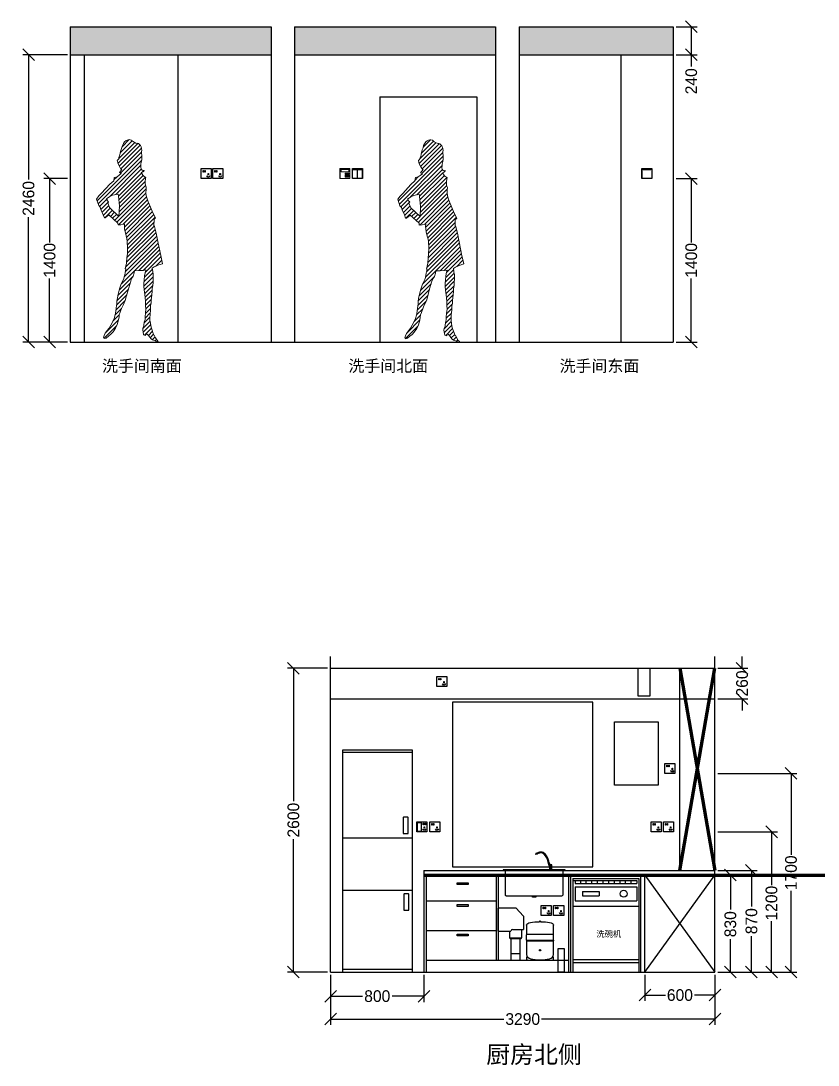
# Model space of a CAD drawing. Header units: millimetres. Extents: x -19825 to 39593, y -31971 to 32026.
# Drawn here: x 9725 to 16548, y -11550 to -2610 of the extents above; entities that cross this region are included whole.
import ezdxf

# ---------------------------------------------------------------- set-up
doc = ezdxf.new("R2010")
doc.units = ezdxf.units.MM
for name, color, linetype in [('blocks', 253, 'Continuous'), ('dim', 7, 'Continuous'), ('lighting', 6, 'Continuous'), ('strong current', 1, 'Continuous'), ('wall', 7, 'Continuous'), ('water supply', 7, 'Continuous')]:
    doc.layers.add(name, color=color, linetype=linetype)
doc.styles.get("Standard").update_dxf_attribs({"font": 'Heiti SC.ttf'})
doc.dimstyles.new('副本 ISO-25', dxfattribs={"dimscale": 40, "dimtxt": 2.5, "dimasz": 2.5, "dimexe": 1.25, "dimexo": 0.625, "dimgap": 0.63, "dimtad": 0, "dimdec": 0, "dimtxsty": 'Standard', "dimblk": 'OBLIQUE', "dimblk1": 'OBLIQUE', "dimblk2": 'OBLIQUE', "dimcen": 2.5, "dimadec": 0, "dimazin": 0, "dimtfac": 1, "dimtdec": 0, "dimtmove": 0, "dimatfit": 3, "dimfxl": 1, "dimarcsym": 0})

# ---------------------------------------------------------------- blocks, each defined once
blk = doc.blocks.new('Appliance 01')
for p, q in [((0, 863.6), (609.6, 863.6)), ((0, 863.6), (0, 0)), ((0, 844.5), (590.6, 844.5)), ((19.1, 844.5), (19.1, 819.1)), ((19.1, 819.1), (590.6, 819.1)), ((19.1, 788.6), (590.6, 788.6)), ((19.1, 788.6), (19.1, 658.5)), ((71, 819.1), (71, 844.5)), ((123, 819.1), (123, 844.5)), ((174.9, 819.1), (174.9, 844.5)), ((226.9, 819.1), (226.9, 844.5)), ((278.8, 819.1), (278.8, 844.5)), ((330.8, 819.1), (330.8, 844.5)), ((382.7, 819.1), (382.7, 844.5)), ((434.7, 819.1), (434.7, 844.5)), ((486.6, 819.1), (486.6, 844.5)), ((538.6, 819.1), (538.6, 844.5)), ((590.6, 844.5), (590.6, 819.1)), ((590.6, 788.6), (590.6, 658.5)), ((609.6, 863.6), (609.6, 0)), ((87.5, 744), (241.1, 744)), ((87.5, 744), (87.5, 703.1)), ((87.5, 703.1), (241.1, 703.1)), ((241.1, 744), (241.1, 703.1)), ((0, 609.6), (609.6, 609.6)), ((19.1, 658.5), (590.6, 658.5)), ((0, 114.3), (609.6, 114.3)), ((0, 88.9), (609.6, 88.9)), ((0, 0), (609.6, 0))]:
    blk.add_line(p, q)
blk.add_circle((469, 723.5), 31.8)
for p in [(71, 819.1), (123, 819.1), (174.9, 819.1), (226.9, 819.1), (278.8, 819.1), (330.8, 819.1), (382.7, 819.1), (434.7, 819.1), (486.6, 819.1), (538.6, 819.1)]:
    blk.add_point(p)
blk = doc.blocks.new('refrigerator')
for p, q in [((600, 1180), (0, 1180)), ((0, 450), (600, 450)), ((0, 0), (600, 0)), ((600, -680), (0, -680))]:
    blk.add_line(p, q)
blk.add_lwpolyline([(0, -700), (600, -700), (600, 1200), (0, 1200)], close=True)
for points in [[(523.3, 485.1), (558.3, 485.1, 0.414214), (563.3, 490.1), (563.3, 620.1, 0.414214), (558.3, 625.1), (523.3, 625.1, 0.414214), (518.3, 620.1), (518.3, 490.1, 0.414214)], [(529.1, -171.4), (564.1, -171.4, 0.414214), (569.1, -166.4), (569.1, -36.4, 0.414214), (564.1, -31.4), (529.1, -31.4, 0.414214), (524.1, -36.4), (524.1, -166.4, 0.414214)]]:
    blk.add_lwpolyline(points, format="xyb", close=True)
blk = doc.blocks.new('tap')
blk.add_line((-139.7, 136.9), (-136.6, 130.1))
blk.add_lwpolyline([(0, 41.9), (-14.3, 41.9), (-14.3, 0), (0, 0)], close=True)
for points, knots in [([(-14.3, 33.7), (-16.7, 43.8), (-19.2, 53.7), (-25.6, 76.3), (-29.7, 88.6), (-37.3, 106.9), (-40.5, 113.5), (-47.7, 125.5), (-51.6, 130.9), (-58.9, 138.6), (-62, 141.3), (-68.6, 145.9), (-72.2, 147.8), (-79.9, 150.6), (-83.9, 151.5), (-90.2, 152), (-92.4, 152), (-96.3, 151.8), (-98, 151.6), (-101.5, 151), (-103.2, 150.7), (-110.1, 149.1), (-115.2, 147.3), (-125.6, 143.3), (-130.8, 141), (-137.2, 138.1), (-138.5, 137.5), (-139.7, 136.9)], [18.725515, 18.725515, 18.725515, 18.725515, 33.965891, 33.965891, 54.958571, 54.958571, 68.383014, 68.383014, 81.807458, 81.807458, 90.644618, 90.644618, 99.481779, 99.481779, 108.318939, 108.318939, 112.807991, 112.807991, 116.286109, 116.286109, 119.764227, 119.764227, 130.085008, 130.085008, 140.405788, 140.405788, 142.951143, 142.951143, 142.951143, 142.951143]), ([(-14.3, 0), (-31, 75.5), (-53, 168), (-122.4, 136.5), (-136.6, 130.1)], [2.832918, 2.832918, 2.832918, 2.832918, 114.282599, 142.951143, 142.951143, 142.951143, 142.951143])]:
    blk.add_open_spline(points, degree=3, knots=knots)
blk = doc.blocks.new('sink')
for points in [[(-510, 0), (20, 0), (20, 5), (-510, 5)], [(-265, -220), (-225, -220), (-225, -225), (-265, -225)], [(-260, -225), (-230, -225), (-230, -230), (-260, -230)]]:
    blk.add_lwpolyline(points, close=True)
blk.add_lwpolyline([(-490, 0), (0, 0), (0, -210, -0.414214), (-10, -220), (-480, -220, -0.414214), (-490, -210)], format="xyb", close=True)
blk.add_blockref('tap', (-93.4, 5))
blk = doc.blocks.new('_Oblique')
at = {"color": 0, "linetype": 'ByBlock', "lineweight": -2}
blk.add_line((-0.5, -0.5), (0.5, 0.5), dxfattribs=at)
blk = doc.blocks.new('*D266')
at = {"layer": 'dim', "color": 0, "lineweight": -2, "transparency": 16777216}
for p, q in [((12374.7, -10777.5), (12374.7, -11009.6)), ((13174.7, -10777.5), (13174.7, -11009.6)), ((12374.7, -10959.6), (12647.9, -10959.6)), ((13174.7, -10959.6), (12901.5, -10959.6))]:
    blk.add_line(p, q, dxfattribs=at)
at = {"layer": 'dim', "color": 0, "lineweight": -2, "transparency": 16777216, "xscale": 100, "yscale": 100, "zscale": 100, "rotation": 180}
blk.add_blockref('_Oblique', (12374.7, -10959.6), dxfattribs=at)
at = {"layer": 'dim', "color": 0, "lineweight": -2, "transparency": 16777216, "xscale": 100, "yscale": 100, "zscale": 100}
blk.add_blockref('_Oblique', (13174.7, -10959.6), dxfattribs=at)
at = {"layer": 'dim', "color": 0, "transparency": 16777216, "insert": (12774.7, -10959.6), "char_height": 100, "attachment_point": 5}
blk.add_mtext('800', dxfattribs=at)
blk = doc.blocks.new('*D265')
at = {"layer": 'dim', "color": 0, "lineweight": -2, "transparency": 16777216}
for p, q in [((12374.7, -10777.5), (12374.7, -11205.8)), ((15664.7, -10777.5), (15664.7, -11205.8)), ((12374.7, -11155.8), (13858.2, -11155.8)), ((15664.7, -11155.8), (14181.2, -11155.8))]:
    blk.add_line(p, q, dxfattribs=at)
at = {"layer": 'dim', "color": 0, "lineweight": -2, "transparency": 16777216, "xscale": 100, "yscale": 100, "zscale": 100, "rotation": 180}
blk.add_blockref('_Oblique', (12374.7, -11155.8), dxfattribs=at)
at = {"layer": 'dim', "color": 0, "lineweight": -2, "transparency": 16777216, "xscale": 100, "yscale": 100, "zscale": 100}
blk.add_blockref('_Oblique', (15664.7, -11155.8), dxfattribs=at)
at = {"layer": 'dim', "color": 0, "transparency": 16777216, "insert": (14019.7, -11155.8), "char_height": 100, "attachment_point": 5}
blk.add_mtext('3290', dxfattribs=at)
blk = doc.blocks.new('*D267')
at = {"layer": 'dim', "color": 0, "lineweight": -2, "transparency": 16777216}
for p, q in [((15686.9, -9922.5), (15847, -9922.5)), ((15797, -9922.5), (15797, -10216.5)), ((15797, -10752.5), (15797, -10470.1)), ((15689.7, -10752.5), (15847, -10752.5))]:
    blk.add_line(p, q, dxfattribs=at)
at = {"layer": 'dim', "color": 0, "lineweight": -2, "transparency": 16777216, "xscale": 100, "yscale": 100, "zscale": 100}
for p, rotation in [((15797, -9922.5), 90), ((15797, -10752.5), 270)]:
    blk.add_blockref('_Oblique', p, dxfattribs=dict(at, rotation=rotation))
at = {"layer": 'dim', "color": 0, "transparency": 16777216, "insert": (15797, -10343.3), "char_height": 100, "attachment_point": 5, "rotation": 90}
blk.add_mtext('830', dxfattribs=at)
blk = doc.blocks.new('*D268')
at = {"layer": 'dim', "color": 0, "lineweight": -2, "transparency": 16777216}
for p, q in [((15064.7, -10777.5), (15064.7, -11000.5)), ((15664.7, -10777.5), (15664.7, -11000.5)), ((15064.7, -10950.5), (15240.3, -10950.5)), ((15664.7, -10950.5), (15489, -10950.5))]:
    blk.add_line(p, q, dxfattribs=at)
at = {"layer": 'dim', "color": 0, "lineweight": -2, "transparency": 16777216, "xscale": 100, "yscale": 100, "zscale": 100, "rotation": 180}
blk.add_blockref('_Oblique', (15064.7, -10950.5), dxfattribs=at)
at = {"layer": 'dim', "color": 0, "lineweight": -2, "transparency": 16777216, "xscale": 100, "yscale": 100, "zscale": 100}
blk.add_blockref('_Oblique', (15664.7, -10950.5), dxfattribs=at)
at = {"layer": 'dim', "color": 0, "transparency": 16777216, "insert": (15364.7, -10950.5), "char_height": 100, "attachment_point": 5}
blk.add_mtext('600', dxfattribs=at)
blk = doc.blocks.new('*D269')
at = {"layer": 'dim', "color": 0, "lineweight": -2, "transparency": 16777216}
for p, q in [((12349.7, -8152.5), (12007.2, -8152.5)), ((12057.2, -8152.5), (12057.2, -9291)), ((12057.2, -10752.5), (12057.2, -9614.1)), ((12349.7, -10752.5), (12007.2, -10752.5))]:
    blk.add_line(p, q, dxfattribs=at)
at = {"layer": 'dim', "color": 0, "lineweight": -2, "transparency": 16777216, "xscale": 100, "yscale": 100, "zscale": 100}
for p, rotation in [((12057.2, -8152.5), 90), ((12057.2, -10752.5), 270)]:
    blk.add_blockref('_Oblique', p, dxfattribs=dict(at, rotation=rotation))
at = {"layer": 'dim', "color": 0, "transparency": 16777216, "insert": (12057.2, -9452.5), "char_height": 100, "attachment_point": 5, "rotation": 90}
blk.add_mtext('2600', dxfattribs=at)
blk = doc.blocks.new('*D270')
at = {"layer": 'dim', "color": 0, "lineweight": -2, "transparency": 16777216}
for p, q in [((15689.7, -9882.5), (16027.2, -9882.5)), ((15977.2, -9882.5), (15977.2, -10190.7)), ((15977.2, -10752.5), (15977.2, -10444.4)), ((15689.7, -10752.5), (16027.2, -10752.5))]:
    blk.add_line(p, q, dxfattribs=at)
at = {"layer": 'dim', "color": 0, "lineweight": -2, "transparency": 16777216, "xscale": 100, "yscale": 100, "zscale": 100}
for p, rotation in [((15977.2, -9882.5), 90), ((15977.2, -10752.5), 270)]:
    blk.add_blockref('_Oblique', p, dxfattribs=dict(at, rotation=rotation))
at = {"layer": 'dim', "color": 0, "transparency": 16777216, "insert": (15977.2, -10317.5), "char_height": 100, "attachment_point": 5, "rotation": 90}
blk.add_mtext('870', dxfattribs=at)
blk = doc.blocks.new('*D271')
at = {"layer": 'dim', "color": 0, "lineweight": -2, "transparency": 16777216}
for p, q in [((15897.2, -8152.5), (15897.2, -8052.5)), ((15689.7, -8152.5), (15947.2, -8152.5)), ((15897.2, -8152.5), (15897.2, -8155.7)), ((15689.7, -8412.5), (15947.2, -8412.5)), ((15897.2, -8412.5), (15897.2, -8409.4)), ((15897.2, -8412.5), (15897.2, -8512.5))]:
    blk.add_line(p, q, dxfattribs=at)
at = {"layer": 'dim', "color": 0, "lineweight": -2, "transparency": 16777216, "xscale": 100, "yscale": 100, "zscale": 100}
for p, rotation in [((15897.2, -8152.5), 270), ((15897.2, -8412.5), 90)]:
    blk.add_blockref('_Oblique', p, dxfattribs=dict(at, rotation=rotation))
at = {"layer": 'dim', "color": 0, "transparency": 16777216, "insert": (15897.2, -8282.5), "char_height": 100, "attachment_point": 5, "rotation": 90}
blk.add_mtext('260', dxfattribs=at)
blk = doc.blocks.new('socket-5 with switch')
at = {"layer": 'strong current'}
for points in [[(-43, 85.4, -0.414214), (-42.4, 86), (42.4, 86, -0.414214), (43, 85.4), (43, 0.6, -0.414214), (42.4, 0), (-42.4, 0, -0.414214), (-43, 0.6)], [(-39, 82.6, -0.414214), (-38.6, 83), (-7.4, 83, -0.414214), (-7, 82.6), (-7, 4.4, -0.414214), (-7.4, 4), (-38.6, 4, -0.414214), (-39, 4.4)], [(-35, 78.6, -0.414214), (-34.6, 79), (-11.4, 79, -0.414214), (-11, 78.6), (-11, 76.4, -0.414214), (-11.4, 76), (-34.6, 76, -0.414214), (-35, 76.4)]]:
    blk.add_lwpolyline(points, format="xyb", close=True, dxfattribs=at)
for points in [[(6.8, 22.1), (9.2, 23.9), (16.2, 13.9), (13.8, 12.1)], [(11, 74), (14, 74), (14, 60), (11, 60)], [(18, 44), (21, 44), (21, 32), (18, 32)], [(29.8, 23.9), (32.2, 22.1), (25.2, 12.1), (22.8, 13.9)], [(26, 74), (29, 74), (29, 60), (26, 60)]]:
    blk.add_lwpolyline(points, close=True, dxfattribs=at)
blk = doc.blocks.new('socket-5')
at = {"layer": 'strong current'}
blk.add_lwpolyline([(-43, 85.4, -0.414214), (-42.4, 86), (42.4, 86, -0.414214), (43, 85.4), (43, 0.6, -0.414214), (42.4, 0), (-42.4, 0, -0.414214), (-43, 0.6)], format="xyb", close=True, dxfattribs=at)
for points in [[(-26, 70), (-23, 70), (-23, 56), (-26, 56)], [(-11, 70), (-8, 70), (-8, 56), (-11, 56)], [(6.8, 22.1), (9.2, 23.9), (16.2, 13.9), (13.8, 12.1)], [(18, 44), (21, 44), (21, 32), (18, 32)], [(29.8, 23.9), (32.2, 22.1), (25.2, 12.1), (22.8, 13.9)]]:
    blk.add_lwpolyline(points, close=True, dxfattribs=at)
blk = doc.blocks.new('*D361')
at = {"layer": 'dim', "color": 0, "lineweight": -2, "transparency": 16777216}
for p, q in [((15689.7, -9552.5), (16198.8, -9552.5)), ((16148.8, -9552.5), (16148.8, -10009.2)), ((16148.8, -10752.5), (16148.8, -10317.3)), ((15689.7, -10752.5), (16198.8, -10752.5))]:
    blk.add_line(p, q, dxfattribs=at)
at = {"layer": 'dim', "color": 0, "lineweight": -2, "transparency": 16777216, "xscale": 100, "yscale": 100, "zscale": 100}
for p, rotation in [((16148.8, -9552.5), 90), ((16148.8, -10752.5), 270)]:
    blk.add_blockref('_Oblique', p, dxfattribs=dict(at, rotation=rotation))
at = {"layer": 'dim', "color": 0, "transparency": 16777216, "insert": (16148.8, -10163.2), "char_height": 100, "attachment_point": 5, "rotation": 90}
blk.add_mtext('1200', dxfattribs=at)
blk = doc.blocks.new('*D362')
at = {"layer": 'dim', "color": 0, "lineweight": -2, "transparency": 16777216}
for p, q in [((15689.7, -9052.5), (16365.8, -9052.5)), ((16315.8, -9052.5), (16315.8, -9749.3)), ((16315.8, -10752.5), (16315.8, -10057.5)), ((15689.7, -10752.5), (16365.8, -10752.5))]:
    blk.add_line(p, q, dxfattribs=at)
at = {"layer": 'dim', "color": 0, "lineweight": -2, "transparency": 16777216, "xscale": 100, "yscale": 100, "zscale": 100}
for p, rotation in [((16315.8, -9052.5), 90), ((16315.8, -10752.5), 270)]:
    blk.add_blockref('_Oblique', p, dxfattribs=dict(at, rotation=rotation))
at = {"layer": 'dim', "color": 0, "transparency": 16777216, "insert": (16315.8, -9903.4), "char_height": 100, "attachment_point": 5, "rotation": 90}
blk.add_mtext('1700', dxfattribs=at)
blk = doc.blocks.new('A$C559E771F')
at = {"lineweight": 0, "ltscale": 3, "transparency": 33554559}
for p, q in [((190.8, 1569.7), (327.2, 1706.1)), ((203.9, 1618.1), (305.7, 1719.9)), ((219, 1668.6), (281.2, 1730.8)), ((230.4, 1697), (241.1, 1712.9)), ((241.1, 1712.9), (253.6, 1723.2)), ((253.6, 1723.2), (264.3, 1727.6)), ((264.3, 1727.6), (274.3, 1730.3)), ((274.3, 1730.3), (283.4, 1730.9)), ((283.4, 1730.9), (297.2, 1727.7)), ((297.2, 1727.7), (305.7, 1719.8)), ((305.7, 1719.8), (313.5, 1715.4)), ((313.5, 1715.4), (323.3, 1707.8)), ((323.3, 1707.8), (336.5, 1701.8)), ((336.5, 1701.8), (345.5, 1699)), ((345.5, 1699), (351.5, 1699.6)), ((351.5, 1699.6), (360, 1696.4)), ((184.1, 1527.6), (354.8, 1698.3)), ((195.4, 1503.5), (374.7, 1682.8)), ((201.2, 1602.7), (202.1, 1610.9)), ((202.1, 1610.9), (206.8, 1630)), ((205.8, 1443.3), (385.6, 1623.1)), ((206.8, 1630), (210.3, 1645.3)), ((207.9, 1480.7), (386.1, 1658.8)), ((210.3, 1645.3), (217.5, 1662.6)), ((217.5, 1662.6), (222.2, 1681.3)), ((222.2, 1681.3), (230.4, 1697)), ((360, 1696.4), (370.3, 1687.5)), ((370.3, 1687.5), (377.5, 1679.7)), ((377.5, 1679.7), (383.5, 1669.3)), ((383.5, 1669.3), (386.6, 1656.4)), ((388.2, 1638.5), (385.1, 1630.1)), ((385.1, 1630.1), (386.3, 1614.4)), ((386.3, 1614.4), (387.9, 1599.3)), ((386.6, 1656.4), (388.2, 1638.5)), ((5.1, 1207.2), (388.5, 1590.6)), ((14.3, 1181), (387.2, 1553.9)), ((177.7, 1554.8), (183.6, 1559.2)), ((184.6, 1525.6), (177.7, 1554.8)), ((183.6, 1559.2), (190.2, 1567.6)), ((194, 1505.8), (184.6, 1525.6)), ((190.2, 1567.6), (193, 1576.7)), ((193, 1576.7), (197.7, 1592.1)), ((197.7, 1592.1), (201.2, 1602.7)), ((380.7, 1522.5), (379.7, 1508.4)), ((386, 1546.3), (380.7, 1522.5)), ((388.8, 1564.8), (386, 1546.3)), ((387.9, 1599.3), (389.1, 1582.7)), ((389.1, 1582.7), (388.8, 1564.8)), ((110.8, 1242.2), (379.9, 1511.3)), ((165.2, 1261.2), (382.3, 1478.4)), ((187.7, 1248.3), (384.5, 1445.1)), ((193.6, 1426.2), (211.2, 1439.6)), ((203.4, 1490.1), (194, 1505.8)), ((196.1, 1450), (217.8, 1475.9)), ((211.2, 1439.6), (196.1, 1450)), ((208.7, 1479.1), (203.4, 1490.1)), ((217.8, 1475.9), (208.7, 1479.1)), ((379.7, 1508.4), (378.5, 1492.7)), ((378.5, 1492.7), (381.3, 1479.5)), ((381.3, 1479.5), (390.4, 1469.5)), ((394.5, 1453.1), (382.8, 1449.1)), ((382.8, 1449.1), (385, 1443.8)), ((385, 1443.8), (389.1, 1439.7)), ((389.1, 1439.7), (394.4, 1433.7)), ((390.4, 1469.5), (399.8, 1465.7)), ((391.4, 1452.1), (406, 1466.6)), ((394.4, 1433.7), (394.1, 1428.4)), ((404.2, 1458.4), (394.5, 1453.1)), ((399.8, 1465.7), (403.9, 1467.5)), ((403.9, 1467.5), (407.6, 1465.9)), ((407.6, 1465.9), (404.2, 1458.4)), ((43.3, 1272.3), (113.6, 1348.5)), ((113.6, 1348.5), (147.8, 1379)), ((147.8, 1379), (152.8, 1407.5)), ((149.1, 1386.6), (175.9, 1413.4)), ((152.8, 1407.5), (176.1, 1413.4)), ((176.1, 1413.4), (193.6, 1426.2)), ((190.8, 1216.1), (398.8, 1424.1)), ((193.9, 1183.9), (419.5, 1409.4)), ((195.6, 1150.2), (417.6, 1372.2)), ((394.1, 1428.4), (405.4, 1418.3)), ((405.4, 1418.3), (418.3, 1410.7)), ((417.7, 1373.7), (417, 1355.8)), ((417, 1355.8), (418.9, 1340.7)), ((420.8, 1394), (417.7, 1373.7)), ((418.3, 1410.7), (422.7, 1406)), ((422.7, 1406), (420.8, 1394)), ((21, 1248.5), (43.3, 1272.3)), ((113.9, 1244.3), (138.7, 1255.8)), ((138.7, 1255.8), (185, 1265.3)), ((175.4, 1023.9), (423.2, 1271.7)), ((185, 1265.3), (187.6, 1248.7)), ((192.5, 1076.4), (424.8, 1308.7)), ((194.1, 1113.3), (419.6, 1338.9)), ((418.9, 1340.7), (425.5, 1324.1)), ((424.5, 1302.8), (422.3, 1276.7)), ((422.3, 1276.7), (426.7, 1251.6)), ((425.5, 1324.1), (424.5, 1302.8)), ((426.7, 1251.6), (433.9, 1224.6)), ((0, 1222), (21, 1248.5)), ((19.4, 1166), (0, 1222)), ((31.7, 1151.9), (19.4, 1166)), ((26.5, 1157.9), (90.2, 1221.6)), ((37.7, 1133.7), (103.4, 1199.4)), ((48.5, 1109.2), (105.9, 1166.6)), ((85, 1224.2), (113.9, 1244.3)), ((91, 1221.2), (85, 1224.2)), ((91.6, 1209.9), (91, 1221.2)), ((103.5, 1199.2), (91.6, 1209.9)), ((96.6, 1188.9), (103.5, 1199.2)), ((112.9, 1149.6), (96.6, 1188.9)), ((187.6, 1248.7), (196.1, 1161.4)), ((188.3, 1001.4), (429.2, 1242.4)), ((228.5, 1006.3), (437.5, 1215.3)), ((239.7, 982.1), (447.6, 1190)), ((243.6, 950.7), (458, 1165.1)), ((433.9, 1224.6), (443.7, 1199.5)), ((443.7, 1199.5), (463.1, 1152.6)), ((37.9, 1133), (31.7, 1151.9)), ((58, 1087.8), (37.9, 1133)), ((68.1, 1060.4), (58, 1087.8)), ((59.2, 1084.5), (118.8, 1144.1)), ((70.8, 1060.8), (136.9, 1126.9)), ((106.7, 1085.7), (75, 1061.3)), ((183.2, 1016.9), (106.7, 1085.7)), ((192.4, 1074.2), (112.9, 1149.6)), ((119.5, 1074.1), (155.1, 1109.6)), ((138.1, 1057.4), (173.2, 1092.4)), ((156.8, 1040.7), (191.3, 1075.2)), ((196.1, 1161.4), (192.4, 1074.2)), ((250.1, 921.9), (468.4, 1140.1)), ((257.2, 893.6), (478.9, 1115.3)), ((263.6, 864.7), (490.1, 1091.1)), ((463.1, 1152.6), (483.5, 1104.2)), ((483.5, 1104.2), (505.1, 1060.9)), ((75, 1061.3), (68.1, 1060.4)), ((184.5, 1001.2), (183.2, 1016.9)), ((209.2, 1002.7), (184.5, 1001.2)), ((240, 1008.5), (209.2, 1002.7)), ((239.4, 989.4), (240, 1008.5)), ((240.3, 965.5), (239.4, 989.4)), ((264.7, 759.7), (495.1, 990.1)), ((265.4, 831.1), (501.8, 1067.5)), ((266.4, 796.7), (492.8, 1023.1)), ((493.2, 1048.1), (492.3, 996)), ((492.3, 996), (497, 985.9)), ((498.2, 1052.1), (493.2, 1048.1)), ((497, 985.9), (511.4, 931)), ((503.5, 1059.1), (498.2, 1052.1)), ((505.1, 1060.9), (503.5, 1059.1)), ((245, 944.2), (240.3, 965.5)), ((253.5, 907.4), (245, 944.2)), ((249.1, 638), (516.2, 905.1)), ((260.4, 882), (253.5, 907.4)), ((257.9, 682.2), (510.4, 934.7)), ((261.3, 720.9), (503.1, 962.7)), ((511.4, 931), (524.9, 858.5)), ((213.2, 496.1), (533.5, 816.3)), ((237.5, 555.7), (527.5, 845.7)), ((246.9, 600.5), (521.7, 875.3)), ((264.1, 861.9), (260.4, 882)), ((266.6, 802.9), (264.1, 861.9)), ((524.9, 858.5), (549.6, 737.6)), ((257.2, 674.1), (261.3, 721.1)), ((261.3, 721.1), (264.4, 752.7)), ((264.4, 752.7), (266.6, 802.9)), ((363.4, 610.8), (539.5, 787)), ((399.1, 611.2), (545.5, 757.7)), ((418, 594.8), (551.7, 728.5)), ((549.6, 737.6), (559.4, 694.9)), ((246.2, 625.2), (257.2, 674.1)), ((495.3, 642.2), (477.8, 630.3)), ((477.8, 630.3), (481.8, 601.8)), ((525.8, 655.2), (495.3, 642.2)), ((504.8, 646.2), (558.3, 699.7)), ((565.9, 668.8), (525.8, 655.2)), ((559.4, 694.9), (565.9, 668.8)), ((561.1, 667.2), (565.3, 671.4)), ((193.9, 441.4), (314.4, 561.9)), ((231.1, 534.3), (237.1, 553.7)), ((237.1, 553.7), (244.6, 588.8)), ((244.6, 588.8), (251.5, 623.9)), ((251.5, 623.9), (246.2, 625.2)), ((299.8, 541.2), (290.4, 511.7)), ((314.3, 561.5), (299.8, 541.2)), ((324, 590.9), (314.3, 561.5)), ((325.9, 608.5), (324, 590.9)), ((362, 610.8), (325.9, 608.5)), ((401.2, 611.3), (362, 610.8)), ((422.9, 614.9), (401.2, 611.3)), ((405.9, 476.6), (485.3, 556)), ((406.9, 513), (483.3, 589.4)), ((408.1, 525.9), (412.2, 567.3)), ((410.7, 552.1), (479.2, 620.6)), ((412.2, 567.3), (418.8, 598.3)), ((418.8, 598.3), (422.9, 614.9)), ((481.8, 601.8), (485, 576.1)), ((485.6, 540.6), (484, 508.9)), ((485, 576.1), (485.6, 540.6)), ((175.3, 352.1), (271.9, 448.6)), ((183, 395.2), (286.6, 498.7)), ((194.4, 443.5), (201, 462.6)), ((201, 462.6), (209.2, 486.7)), ((209.2, 486.7), (220.5, 512.7)), ((220.5, 512.7), (231.1, 534.3)), ((290.4, 511.7), (270.3, 443.5)), ((405.9, 502.1), (408.1, 525.9)), ((405.9, 476.1), (405.9, 502.1)), ((408.7, 444.7), (405.9, 476.1)), ((408.8, 444.1), (484.6, 519.9)), ((412.7, 412.7), (482, 482)), ((477.7, 456), (476.8, 435.6)), ((482.1, 482.9), (477.7, 456)), ((484, 508.9), (482.1, 482.9)), ((172.7, 314.1), (259.8, 401.2)), ((174.6, 347.6), (179, 375.8)), ((179, 375.8), (185.6, 407.5)), ((185.6, 407.5), (194.4, 443.5)), ((258.4, 395.5), (245.2, 353.2)), ((270.3, 443.5), (258.4, 395.5)), ((413.7, 404.5), (408.7, 444.7)), ((417.5, 379.4), (413.7, 404.5)), ((417.1, 381.8), (477.1, 441.7)), ((420.6, 345.8), (417.5, 379.4)), ((420.3, 349.6), (473.9, 403.1)), ((421.2, 315.1), (470, 363.9)), ((469.6, 359.7), (468, 333.1)), ((473.6, 400.8), (469.6, 359.7)), ((476.8, 435.6), (473.6, 400.8)), ((161.6, 232.3), (214.1, 284.8)), ((167.1, 263.3), (168.6, 291.5)), ((167.6, 273.7), (243.6, 349.7)), ((168.6, 291.5), (174.6, 325)), ((174.6, 325), (174.6, 347.6)), ((211.6, 279.4), (203.8, 254)), ((227.9, 315.1), (211.6, 279.4)), ((245.2, 353.2), (227.9, 315.1)), ((418.5, 241.7), (463, 286.2)), ((419, 247), (423.1, 280.9)), ((421.2, 312.3), (420.6, 345.8)), ((423.1, 280.9), (421.2, 312.3)), ((423.1, 281.6), (466.6, 325.2)), ((462.6, 274.1), (458.6, 234)), ((463.6, 307.4), (462.6, 274.1)), ((468, 333.1), (463.6, 307.4)), ((79.9, 79.9), (189.1, 189.1)), ((134.7, 163.4), (152.6, 200.3)), ((141, 176.4), (195.4, 230.8)), ((152.6, 200.3), (161.4, 231.3)), ((161.4, 231.3), (167.1, 263.3)), ((189, 188.5), (177.4, 148.8)), ((193.4, 213.6), (189, 188.5)), ((195.6, 232.4), (193.4, 213.6)), ((203.8, 254), (195.6, 232.4)), ((408.6, 161.2), (457.2, 209.7)), ((409.6, 167.4), (416.2, 191.5)), ((415.6, 213.8), (419, 247)), ((416.2, 191.5), (415.6, 213.8)), ((415.8, 203.7), (460, 247.8)), ((458.6, 234), (457, 206.4)), ((457, 206.4), (457.9, 183.5)), ((457.9, 183.5), (461.4, 162.5)), ((65.7, 30.4), (172.4, 137.1)), ((75.7, 74), (92.2, 97.4)), ((92.2, 97.4), (108.4, 118)), ((108.4, 118), (124.4, 143.7)), ((124.4, 143.7), (134.7, 163.4)), ((163.3, 115.6), (142.2, 84.3)), ((177.4, 148.8), (163.3, 115.6)), ((396.1, 100.4), (397, 114.8)), ((398.6, 86.2), (396.1, 100.4)), ((397, 114.2), (459.1, 176.3)), ((397, 114.8), (399.5, 124.2)), ((399.5, 81.3), (463.6, 145.4)), ((399.5, 124.2), (402.7, 124.5)), ((402.7, 124.5), (405.8, 142.7)), ((405.8, 142.7), (409.6, 167.4)), ((411, 57.4), (470, 116.5)), ((444.1, 55.2), (479, 90.1)), ((461.4, 162.5), (464.8, 136.4)), ((464.8, 136.4), (470.1, 116)), ((470.1, 116), (478.3, 92.1)), ((478.3, 92.1), (482.7, 80.2)), ((61.3, 36.7), (67.2, 54.6)), ((63.2, 31.4), (61.3, 36.7)), ((70.4, 28.5), (63.2, 31.4)), ((67.2, 54.6), (75.7, 74)), ((83.6, 32.5), (70.4, 28.5)), ((105.2, 50.9), (83.6, 32.5)), ((123.7, 65.3), (105.2, 50.9)), ((142.2, 84.3), (123.7, 65.3)), ((403.3, 59.9), (398.6, 86.2)), ((420.6, 54.4), (403.3, 59.9)), ((420.9, 59.8), (420.6, 54.4)), ((424.3, 65.1), (420.9, 59.8)), ((429.3, 66.3), (424.3, 65.1)), ((434.7, 65.4), (429.3, 66.3)), ((439.4, 60.3), (434.7, 65.4)), ((444.1, 55.3), (439.4, 60.3)), ((455.7, 38.6), (444.1, 55.3)), ((467.3, 25.4), (455.7, 38.6)), ((459, 34.8), (488.9, 64.7)), ((478.9, 17.2), (467.3, 25.4)), ((477.7, 18), (501.8, 42.1)), ((496.2, 10.5), (478.9, 17.2)), ((482.7, 80.2), (492.4, 56)), ((492.4, 56), (493.7, 56.3)), ((493.7, 56.3), (505.9, 34.9)), ((519.1, 0), (496.2, 10.5)), ((502.5, 7.6), (514.4, 19.5)), ((505.9, 34.9), (515.6, 17.3)), ((515.6, 17.3), (528.5, 3.4)), ((525.7, 0), (519.1, 0)), ((528.5, 3.4), (525.7, 0))]:
    blk.add_line(p, q, dxfattribs=at)
blk = doc.blocks.new('*D378')
at = {"layer": 'dim', "color": 0, "lineweight": -2, "transparency": 16777216}
for p, q in [((10122.8, -3960), (9920.7, -3960)), ((9970.7, -3960), (9970.7, -4505.9)), ((9970.7, -5360), (9970.7, -4814.1)), ((10122.8, -5360), (9920.7, -5360))]:
    blk.add_line(p, q, dxfattribs=at)
at = {"layer": 'dim', "color": 0, "lineweight": -2, "transparency": 16777216, "xscale": 100, "yscale": 100, "zscale": 100}
for p, rotation in [((9970.7, -3960), 90), ((9970.7, -5360), 270)]:
    blk.add_blockref('_Oblique', p, dxfattribs=dict(at, rotation=rotation))
at = {"layer": 'dim', "color": 0, "transparency": 16777216, "insert": (9970.7, -4660), "char_height": 100, "attachment_point": 5, "rotation": 90}
blk.add_mtext('1400', dxfattribs=at)
blk = doc.blocks.new('*D379')
at = {"layer": 'dim', "color": 0, "lineweight": -2, "transparency": 16777216}
for p, q in [((10122.8, -2900), (9740.5, -2900)), ((9790.5, -2900), (9790.5, -3968.5)), ((9790.5, -5360), (9790.5, -4291.5)), ((10122.8, -5360), (9740.5, -5360))]:
    blk.add_line(p, q, dxfattribs=at)
at = {"layer": 'dim', "color": 0, "lineweight": -2, "transparency": 16777216, "xscale": 100, "yscale": 100, "zscale": 100}
for p, rotation in [((9790.5, -2900), 90), ((9790.5, -5360), 270)]:
    blk.add_blockref('_Oblique', p, dxfattribs=dict(at, rotation=rotation))
at = {"layer": 'dim', "color": 0, "transparency": 16777216, "insert": (9790.5, -4130), "char_height": 100, "attachment_point": 5, "rotation": 90}
blk.add_mtext('2460', dxfattribs=at)
blk = doc.blocks.new('switch - 2 gang 2 way')
at = {"transparency": 33554687}
blk.add_lwpolyline([(-43, 85.4, -0.414214), (-42.4, 86), (42.4, 86, -0.414214), (43, 85.4), (43, 0.6, -0.414214), (42.4, 0), (-42.4, 0, -0.414214), (-43, 0.6)], format="xyb", close=True, dxfattribs=at)
for points in [[(-41.4, 84.5), (-1.3, 84.5), (-1.3, 1.6), (-41.4, 1.6)], [(-36.2, 78.9), (-6.5, 78.9), (-6.5, 75.8), (-36.2, 75.8)], [(1.1, 84.5), (41.2, 84.5), (41.2, 1.6), (1.1, 1.6)], [(6.3, 78.9), (36, 78.9), (36, 75.8), (6.3, 75.8)]]:
    blk.add_lwpolyline(points, close=True, dxfattribs=at)
blk = doc.blocks.new('switch - 1 gang')
at = {"transparency": 33554687}
blk.add_lwpolyline([(-43, 85.4, -0.414214), (-42.4, 86), (42.4, 86, -0.414214), (43, 85.4), (43, 0.6, -0.414214), (42.4, 0), (-42.4, 0, -0.414214), (-43, 0.6)], format="xyb", close=True, dxfattribs=at)
for points in [[(-41.4, 84.5), (41, 84.5), (41, 1.6), (-41.4, 1.6)], [(-33, 78.9), (32.6, 78.9), (32.6, 75.8), (-33, 75.8)]]:
    blk.add_lwpolyline(points, close=True, dxfattribs=at)
blk = doc.blocks.new('*D384')
at = {"layer": 'dim', "color": 0, "lineweight": -2, "transparency": 16777216}
for p, q in [((15332.8, -3960), (15512, -3960)), ((15462, -3960), (15462, -4505.9)), ((15462, -5360), (15462, -4814.1)), ((15332.8, -5360), (15512, -5360))]:
    blk.add_line(p, q, dxfattribs=at)
at = {"layer": 'dim', "color": 0, "lineweight": -2, "transparency": 16777216, "xscale": 100, "yscale": 100, "zscale": 100}
for p, rotation in [((15462, -3960), 90), ((15462, -5360), 270)]:
    blk.add_blockref('_Oblique', p, dxfattribs=dict(at, rotation=rotation))
at = {"layer": 'dim', "color": 0, "transparency": 16777216, "insert": (15462, -4660), "char_height": 100, "attachment_point": 5, "rotation": 90}
blk.add_mtext('1400', dxfattribs=at)
blk = doc.blocks.new('water filter - side')
at = {"transparency": 33554687}
for p, q in [((-147.5, 250), (-40, 250)), ((-50, 193.1), (50, 193.1)), ((-40, 250), (-40, 250)), ((-25, 265), (67.5, 265)), ((-40, 57), (40, 57))]:
    blk.add_line(p, q, dxfattribs=at)
for points in [[(-147.5, 250), (-147.5, 446, -0.414214), (-143.5, 450), (-2, 450, -0.214079), (5.5, 446.6), (65, 379.8)], [(65, 379.8, -0.183834), (67.5, 373.2), (67.5, 265)], [(50, 265), (50, 193.1, -0.414214), (40, 183.1), (-40, 183.1, -0.414214), (-50, 193.1), (-50, 250)], [(-40, 183.1), (-40, 10, 0.414214), (-30, 0), (30, 0, 0.414214), (40, 10), (40, 183.1)]]:
    blk.add_lwpolyline(points, format="xyb", dxfattribs=at)
blk.add_arc((-25, 250), 15, 90, 180, dxfattribs=at)
blk = doc.blocks.new('water pot')
at = {"transparency": 33554687}
for p, q in [((-4.1, 335), (-4.1, 331)), ((4.1, 335), (4.1, 331)), ((-115, 172.5), (-115, 219.5, 18.8)), ((115, 172.5), (115, 219.5, 18.8)), ((-115, 172.5), (115, 172.5)), ((-115, 167.5), (115, 167.5))]:
    blk.add_line(p, q, dxfattribs=at)
for points in [[(-115, 300.1), (-115, 225.5, 0.414214), (-112, 222.5), (112, 222.5, 0.414214), (115, 225.5), (115, 300.5)], [(-106.5, 27.2), (-114, 27.2, 0.414214), (-115, 26.2), (-115, 10, 0.414214), (-105, 0), (105, 0, 0.414214), (115, 10), (115, 26.2, 0.414214), (114, 27.2), (106.5, 27.2)]]:
    blk.add_lwpolyline(points, format="xyb", dxfattribs=at)
for points in [[(4.1, 335), (-4.1, 335)], [(-115, 167.5), (-115, 49.4)], [(115, 49.4), (115, 167.5)]]:
    blk.add_lwpolyline(points, dxfattribs=at)
for radius in [6, 4]:
    blk.add_circle((0, 86.2), radius, dxfattribs=at)
for centre, radius, start, end in [((-5.1, 331), 1, 270.29297, 0), ((5.1, 331), 1, 180, 269.6842), ((-112, 219.5, 20), 3, 90, 180), ((112, 219.5, 20), 3, 0, 90), ((-115, 170), 2.5, 90, 270), ((115, 170), 2.5, 270, 90)]:
    blk.add_arc(centre, radius, start, end, dxfattribs=at)
for points in [[(-115, 300.1), (-115.4, 324.3), (-61, 329.7), (-5.1, 330)], [(5.1, 330), (60.9, 329.7), (115, 324.3), (115, 300.5)], [(-115, 49.4), (-115, 10), (0, 0), (115, 10), (115, 49.4)]]:
    blk.add_open_spline(points, degree=3, dxfattribs=at)
blk = doc.blocks.new('*D412')
at = {"layer": 'wall', "color": 0, "lineweight": -2, "transparency": 16777216}
for p, q in [((15332.8, -2660), (15512, -2660)), ((15462, -2660), (15462, -2900)), ((15332.8, -2900), (15512, -2900)), ((15462, -2900), (15462, -3000))]:
    blk.add_line(p, q, dxfattribs=at)
at = {"layer": 'wall', "color": 0, "lineweight": -2, "transparency": 16777216, "xscale": 100, "yscale": 100, "zscale": 100}
for p, rotation in [((15462, -2660), 90), ((15462, -2900), 270)]:
    blk.add_blockref('_Oblique', p, dxfattribs=dict(at, rotation=rotation))
at = {"layer": 'wall', "color": 0, "transparency": 16777216, "insert": (15462, -3126.8), "char_height": 100, "attachment_point": 5, "rotation": 90}
blk.add_mtext('240', dxfattribs=at)

msp = doc.modelspace()

# ---------------------------------------------------------------- hatches: boundary and pattern name
at = {"layer": 'wall', "transparency": 33554559}
h = msp.add_hatch(dxfattribs=at)
h.set_pattern_fill('AR-HBONE', color=256)
h.paths.add_polyline_path([(11867.8, -2660), (10147.8, -2660), (10147.8, -2900), (11867.8, -2900)])
h.paths.add_polyline_path([(13787.8, -2660), (12067.8, -2660), (12067.8, -2900), (13787.8, -2900)])
h.paths.add_polyline_path([(15307.8, -2660), (13987.8, -2660), (13987.8, -2900), (15307.8, -2900)])
h.paths.add_polyline_path([(19441.4, -2660), (17241.4, -2660), (17241.4, -2900), (19441.4, -2900)])
h.paths.add_polyline_path([(21573.1, -2660), (20041.4, -2660), (20041.4, -2900), (21520.8, -2900)])
h.paths.add_polyline_path([(22321.4, -2660), (21573.1, -2660), (21520.8, -2900), (22321.4, -2900)])
h.paths.add_polyline_path([(25021.4, -2660), (22821.4, -2660), (22821.4, -2900), (24737.6, -2887.7, -0.414214), (24737, -2887.1), (24737, -2801.7), (24823, -2801.7), (24823, -2900), (25021.4, -2900)])

# ---------------------------------------------------------------- linework, layer by layer
at = {"transparency": 33554687}
for p, q in [((10147.8, -2660, 40), (11867.8, -2660, 40)), ((10147.8, -2660, 40), (10147.8, -5360, 40)), ((11867.8, -2660, 40), (11867.8, -5360, 40)), ((12067.8, -2660, 40), (12067.8, -5360, 40)), ((12067.8, -2660, 40), (13787.8, -2660, 40)), ((13787.8, -2660, 40), (13787.8, -5360, 40)), ((13987.8, -2660, 40), (13987.8, -5360, 40)), ((13987.8, -2660, 40), (15307.8, -2660, 40)), ((15307.8, -2660, 40), (15307.8, -5360, 40)), ((10147.8, -2900, 40), (11867.8, -2900, 40)), ((10267.8, -2900, 40), (10267.8, -5360, 40)), ((11067.8, -2900, 40), (11067.8, -5360, 40)), ((12067.8, -2900, 40), (13787.8, -2900, 40)), ((13987.8, -2900, 40), (15307.8, -2900, 40)), ((14857.8, -2900, 40), (14857.8, -5360, 40)), ((12797.8, -3260, 40), (13627.8, -3260, 40)), ((12797.8, -3260, 40), (12797.8, -5360, 40)), ((13627.8, -3260, 40), (13627.8, -5360, 40)), ((10147.8, -5360, 40), (15307.8, -5360, 40))]:
    msp.add_line(p, q, dxfattribs=at)
for p, q in [((12374.7, -10752.5, 20), (12374.7, -8052.5, 20)), ((15664.7, -10752.5, 20), (15664.7, -8052.5, 20)), ((12374.7, -8152.5, 20), (15664.7, -8152.5, 20)), ((15364.7, -9882.5, 20), (15364.7, -8152.5, 20)), ((12374.7, -8412.5, 20), (15664.7, -8412.5, 20)), ((13174.7, -9882.5, 20), (15664.7, -9882.5, 20)), ((13174.7, -9882.5, 20), (13174.7, -10752.5, 20)), ((13174.7, -9922.5, 20), (15661.9, -9922.5, 20)), ((13192.7, -9922.5, 20), (13192.7, -10752.5, 20)), ((13792.7, -9922.5, 20), (13792.7, -10652.5, 20)), ((13810.7, -9922.5, 20), (13810.7, -10652.5, 20)), ((14410.7, -9922.5, 20), (14410.7, -10752.5, 20)), ((14428.7, -9922.5, 20), (14428.7, -10752.5, 20)), ((15028.7, -9922.5, 20), (15028.7, -10752.5, 20)), ((15064.7, -10752.5, 20), (15064.7, -9924.5, 20)), ((15064.7, -9924.5, 20), (15664.7, -10752.5, 20)), ((15064.7, -10752.5, 20), (15664.7, -9924.5, 20)), ((13192.7, -10144.5, 20), (13792.7, -10144.5, 20)), ((13192.7, -10398.5, 20), (13792.7, -10398.5, 20)), ((13192.7, -10652.5, 20), (14410.7, -10652.5, 20)), ((12374.7, -10752.5, 20), (15664.7, -10752.5, 20))]:
    msp.add_line(p, q)
at = {"elevation": 20}
for points in [[(13419.7, -9852.5), (14619.7, -9852.5), (14619.7, -8442.5), (13419.7, -8442.5)], [(13459.6, -9988.6), (13552.3, -9988.6), (13552.3, -10004.5), (13459.6, -10004.5)], [(13459.6, -10175.5), (13552.3, -10175.5), (13552.3, -10191.5), (13459.6, -10191.5)], [(13459.6, -10427.7), (13552.3, -10427.7), (13552.3, -10443.7), (13459.6, -10443.7)]]:
    msp.add_lwpolyline(points, close=True, dxfattribs=at)
at = {"layer": 'blocks', "elevation": 20}
msp.add_lwpolyline([(14803.7, -8609.5), (15179.7, -8609.5), (15179.7, -9152.5), (14803.7, -9152.5)], close=True, dxfattribs=at)
at = {"layer": 'lighting', "lineweight": 5, "elevation": 40}
msp.add_lwpolyline([(12455.4, -3874.8, -0.414214), (12456, -3874.2), (12540.8, -3874.2, -0.414214), (12541.4, -3874.8), (12541.4, -3959.6, -0.414214), (12540.8, -3960.2), (12456, -3960.2, -0.414214), (12455.4, -3959.6)], format="xyb", close=True, dxfattribs=at)
for points in [[(12457, -3875.7), (12539.5, -3875.7), (12539.5, -3958.6), (12457, -3958.6)], [(12465.5, -3881.3), (12531, -3881.3), (12531, -3901.7), (12465.5, -3901.7)], [(12531, -3913.9), (12499.9, -3913.9), (12499.9, -3922.4), (12531, -3922.4)], [(12531, -3927.1), (12499.9, -3927.1), (12499.9, -3935.6), (12531, -3935.6)], [(12531, -3940.2), (12499.9, -3940.2), (12499.9, -3948.7), (12531, -3948.7)]]:
    msp.add_lwpolyline(points, close=True, dxfattribs=at)
at = {"layer": 'wall', "lineweight": 100, "ltscale": 8}
for p, q in [((15364.7, -9882.5, 20), (15664.7, -8152.5, 20)), ((15364.7, -8152.5, 20), (15664.7, -9882.5, 20))]:
    msp.add_line(p, q, dxfattribs=at)
at = {"layer": 'wall', "lineweight": 100, "ltscale": 8, "transparency": 33554516}
msp.add_line((13174.7, -9922.5, 20), (21262.7, -9922.5, 20), dxfattribs=at)
at = {"layer": 'wall', "elevation": 20}
msp.add_lwpolyline([(15007.2, -8152.5), (15107.2, -8152.5), (15107.2, -8392.5), (15007.2, -8392.5)], close=True, dxfattribs=at)
at = {"layer": 'water supply', "transparency": 33554687, "elevation": 20}
msp.add_lwpolyline([(14373.2, -10752.6), (14323.2, -10752.5), (14323.2, -10552.5), (14373.2, -10552.6)], close=True, dxfattribs=at)

# ---------------------------------------------------------------- block references
at = {"layer": 'blocks', "transparency": 33554687}
for name, p in [('A$C559E771F', (10371.5, -5357.5)), ('water filter - side', (13958.2, -10652.5, 20)), ('water pot', (14168.3, -10652.5, 20))]:
    msp.add_blockref(name, p, dxfattribs=at)
at = {"layer": 'blocks', "lineweight": 5, "transparency": 33554687}
msp.add_blockref('A$C559E771F', (12949.5, -5359.5, 40), dxfattribs=at)
at = {"layer": 'blocks'}
for name, p in [('refrigerator', (12477.2, -10052.5, 20)), ('sink', (14361.9, -9882.5, 20))]:
    msp.add_blockref(name, p, dxfattribs=at)
at = {"layer": 'blocks', "xscale": 0.9263547938860521, "yscale": 0.9263547938860521, "zscale": 0.9263547938860521}
msp.add_blockref('Appliance 01', (14449.7, -10752.5, 20), dxfattribs=at)
at = {"layer": 'lighting', "lineweight": 5, "transparency": 33554687}
msp.add_blockref('switch - 2 gang 2 way', (12604.8, -3960.2, 40), dxfattribs=at)
at = {"layer": 'lighting', "transparency": 33554687}
msp.add_blockref('switch - 1 gang', (15082.9, -3959.7), dxfattribs=at)
at = {"layer": 'strong current', "transparency": 33554687}
for p in [(11310.8, -3960, 40), (11410.8, -3960, 40)]:
    msp.add_blockref('socket-5', p, dxfattribs=at)
at = {"layer": 'strong current'}
for name, p in [('socket-5', (13327.2, -8308.6, 20)), ('socket-5', (15279.7, -9052.5, 20)), ('socket-5 with switch', (13157.2, -9552.5, 20)), ('socket-5', (13267.2, -9552.5, 20)), ('socket-5', (15161.2, -9552.5, 20)), ('socket-5', (15267.2, -9552.5, 20)), ('socket-5', (14221.2, -10268.6, 20)), ('socket-5', (14327.2, -10268.6, 20))]:
    msp.add_blockref(name, p, dxfattribs=at)

# ---------------------------------------------------------------- texts
at = {"transparency": 33554687, "char_height": 100, "attachment_point": 1}
for s, insert in [('洗手间南面', (10419.3, -5513.6, 20)), ('洗手间北面', (12527.5, -5513.6, 20)), ('洗手间东面', (14335.3, -5513.6, 20))]:
    msp.add_mtext_dynamic_manual_height_columns(s, width=796.512, gutter_width=500, heights=[0], dxfattribs=dict(at, insert=insert))
at = {"layer": 'blocks'}
msp.add_text('洗碗机', height=50.69, dxfattribs=at).set_placement((14649.7, -10452.5, 20))
at = {"layer": 'wall', "insert": (13707.2, -11383.3, 20), "char_height": 150, "attachment_point": 1}
msp.add_mtext_dynamic_manual_height_columns('厨房北侧', width=826.981, gutter_width=250, heights=[0], dxfattribs=at)

# ---------------------------------------------------------------- dimensions: what is measured, and where the dimension line sits
at = {"layer": 'dim', "transparency": 33554687}
for base, p1, p2, picture, middle in [((9790.5, -2900), (10147.8, -5360, 40), (10147.8, -2900, 40), '*D379', (9790.5, -4130)), ((9970.7, -3960), (10147.8, -5360, 40), (10147.8, -3960, 40), '*D378', (9970.7, -4660)), ((15462, -3960), (15307.8, -5360, 40), (15307.8, -3960, 40), '*D384', (15462, -4660))]:
    dim = msp.add_linear_dim(base=base, p1=p1, p2=p2, angle=90, dimstyle='副本 ISO-25', dxfattribs=at)
    dim.commit()
    dim.dimension.update_dxf_attribs({"geometry": picture, "text_midpoint": middle})
at = {"layer": 'dim'}
for base, p1, p2, picture, middle in [((12057.2, -8152.5, 20), (12374.7, -10752.5, 20), (12374.7, -8152.5, 20), '*D269', (12057.2, -9452.5, 20)), ((15897.2, -8412.5, 20), (15664.7, -8152.5, 20), (15664.7, -8412.5, 20), '*D271', (15897.2, -8282.5, 20))]:
    dim = msp.add_linear_dim(base=base, p1=p1, p2=p2, angle=90, dimstyle='副本 ISO-25', dxfattribs=at)
    dim.commit()
    dim.dimension.update_dxf_attribs({"geometry": picture, "text_midpoint": middle})
for base, p1, p2, picture, middle in [((16315.8, -9052.5, 20), (15664.7, -10752.5, 20), (15664.7, -9052.5, 20), '*D362', (16315.8, -9903.4, 20)), ((16148.8, -9552.5, 20), (15664.7, -10752.5, 20), (15664.7, -9552.5, 20), '*D361', (16148.8, -10163.2, 20)), ((15977.2, -9882.5, 20), (15664.7, -10752.5, 20), (15664.7, -9882.5, 20), '*D270', (15977.2, -10317.5, 20)), ((15797, -10752.5, 20), (15661.9, -9922.5, 20), (15664.7, -10752.5, 20), '*D267', (15797, -10343.3, 20))]:
    dim = msp.add_linear_dim(base=base, p1=p1, p2=p2, angle=90, dimstyle='副本 ISO-25', dxfattribs=at)
    dim.commit()
    dim.dimension.update_dxf_attribs({"geometry": picture, "text_midpoint": middle, "dimtype": 160})
for base, p1, p2, picture, middle in [((13174.7, -10959.6, 20), (12374.7, -10752.5, 20), (13174.7, -10752.5, 20), '*D266', (12774.7, -10959.6, 20)), ((15664.7, -11155.8, 20), (12374.7, -10752.5, 20), (15664.7, -10752.5, 20), '*D265', (14019.7, -11155.8, 20)), ((15664.7, -10950.5, 20), (15064.7, -10752.5, 20), (15664.7, -10752.5, 20), '*D268', (15364.7, -10950.5, 20))]:
    dim = msp.add_linear_dim(base=base, p1=p1, p2=p2, dimstyle='副本 ISO-25', dxfattribs=at)
    dim.commit()
    dim.dimension.update_dxf_attribs({"geometry": picture, "text_midpoint": middle})
at = {"layer": 'wall', "transparency": 33554687}
dim = msp.add_linear_dim(base=(15462, -2900), p1=(15307.8, -2660, 40), p2=(15307.8, -2900, 40), angle=90, dimstyle='副本 ISO-25', dxfattribs=at)
dim.commit()
dim.dimension.update_dxf_attribs({"geometry": '*D412', "text_midpoint": (15462, -3126.8)})

doc.saveas('drawing.dxf')
